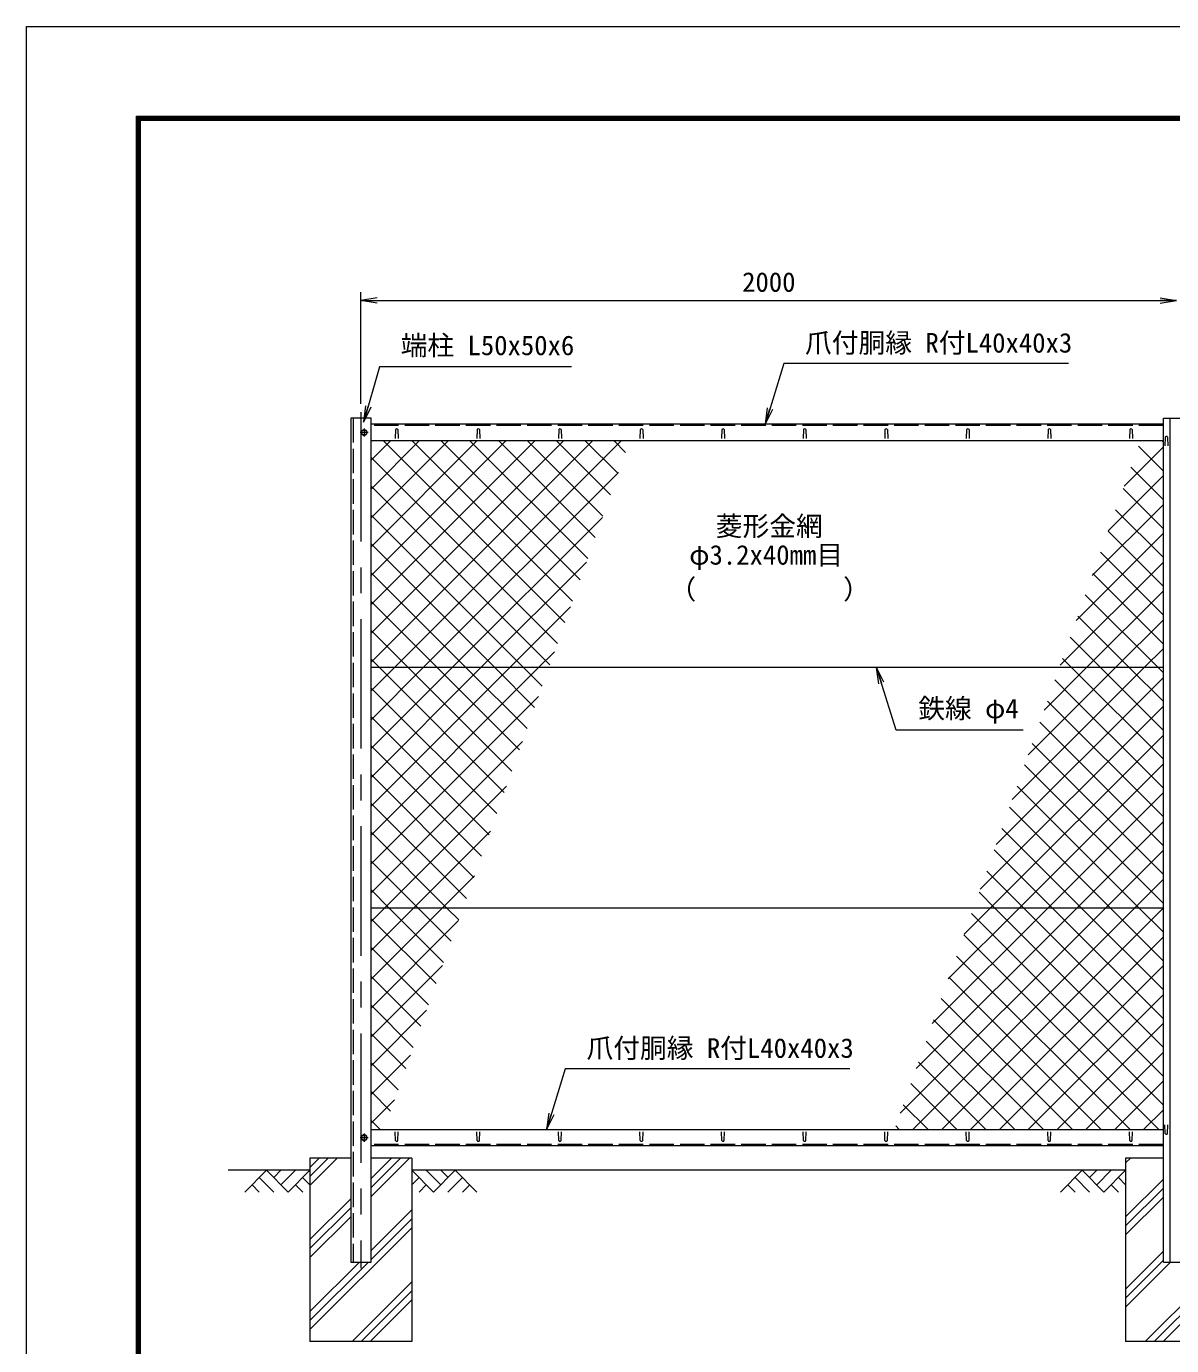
# Model space of a CAD drawing. Units: millimetres, scale not verified. Extents: x -4200 to 4200, y -2970 to 2970.
# Drawn here: x -4200 to -1392, y -266 to 2970 of the extents above; entities that cross this region are included whole.
import ezdxf
from ezdxf.enums import TextEntityAlignment as Align

# ---------------------------------------------------------------- set-up
doc = ezdxf.new("R2010")
doc.units = ezdxf.units.MM
doc.header["$LTSCALE"] = 10
doc.linetypes.add('DASHED', pattern=[7.5, 6, -1.5])
doc.linetypes.add('USER1', pattern=[50.8, 31.75, -6.35, 6.35, -6.35])
for name, color, linetype, lineweight in [('0-0_D-STR1', 1, 'Continuous', 18), ('0-1_D-BMK', 2, 'USER1', 13), ('0-2_D-STR-DIM', 7, 'Continuous', 13), ('0-3_D-STR3', 3, 'Continuous', 13), ('0-4_D-BGD', 7, 'Continuous', 18), ('0-5_D-STR4', 7, 'Continuous', 18), ('0-6_D-DCR-HCH', 7, 'Continuous', 13), ('0-7_D-STR-TXT', 7, 'Continuous', 13), ('0-8_0', 7, 'Continuous', 18), ('0-A_D-STR2', 7, 'Continuous', 13), ('0-B_D-TTL', 7, 'Continuous', 18)]:
    doc.layers.add(name, color=color, linetype=linetype, lineweight=lineweight)
doc.styles.add('ＭＳ ゴシック', font='')
doc.styles.get('ＭＳ ゴシック').set_extended_font_data('MS Gothic')

# ---------------------------------------------------------------- blocks, each defined once
blk = doc.blocks.new('_Open')
at = {"layer": '0-8_0'}
blk.add_line((-10, 1.667), (0, 0), dxfattribs=at)
blk.add_lwpolyline([(-10, -1.667), (0, 0), (-10, 0)], dxfattribs=at)

msp = doc.modelspace()

# ---------------------------------------------------------------- linework, layer by layer
at = {"layer": '0-0_D-STR1'}
for p, q in [((-3404.97, 2008.92), (-3404.97, -61.08)), ((-3354.97, 2008.92), (-3404.97, 2008.92)), ((-3354.97, -61.08), (-3354.97, 2008.92)), ((-1395.97, -61.08), (-1395.97, 2008.92)), ((-1412.47, 1993.92), (-3354.97, 1993.92)), ((-3294.97, 1980.79), (-3295.72, 1959.29)), ((-3288.97, 1980.79), (-3288.22, 1959.29)), ((-3094.97, 1980.79), (-3095.72, 1959.29)), ((-3088.97, 1980.79), (-3088.22, 1959.29)), ((-2894.97, 1980.79), (-2895.72, 1959.29)), ((-2888.97, 1980.79), (-2888.22, 1959.29)), ((-2694.97, 1980.79), (-2695.72, 1959.29)), ((-2688.97, 1980.79), (-2688.22, 1959.29)), ((-2494.97, 1980.79), (-2495.72, 1959.29)), ((-2488.97, 1980.79), (-2488.22, 1959.29)), ((-2294.97, 1980.79), (-2295.72, 1959.29)), ((-2288.97, 1980.79), (-2288.22, 1959.29)), ((-2094.97, 1980.79), (-2095.72, 1959.29)), ((-2088.97, 1980.79), (-2088.22, 1959.29)), ((-1894.97, 1980.79), (-1895.72, 1959.29)), ((-1888.97, 1980.79), (-1888.22, 1959.29)), ((-1694.97, 1980.79), (-1695.72, 1959.29)), ((-1688.97, 1980.79), (-1688.22, 1959.29)), ((-1494.97, 1980.79), (-1495.72, 1959.29)), ((-1488.97, 1980.79), (-1488.22, 1959.29)), ((-3354.97, 1953.92), (-1412.47, 1953.92)), ((-1407.97, 1962.3), (-1408.72, 1940.8)), ((-1401.97, 1962.3), (-1401.22, 1940.8)), ((-3354.97, 263.92), (-1412.47, 263.92)), ((-1407.97, 254.25), (-1408.72, 275.75)), ((-1401.97, 254.25), (-1401.22, 275.75)), ((-3294.97, 237.05), (-3295.72, 258.55)), ((-3288.97, 237.05), (-3288.22, 258.55)), ((-3094.97, 237.05), (-3095.72, 258.55)), ((-3088.97, 237.05), (-3088.22, 258.55)), ((-2894.97, 237.05), (-2895.72, 258.55)), ((-2888.97, 237.05), (-2888.22, 258.55)), ((-2694.97, 237.05), (-2695.72, 258.55)), ((-2688.97, 237.05), (-2688.22, 258.55)), ((-2494.97, 237.05), (-2495.72, 258.55)), ((-2488.97, 237.05), (-2488.22, 258.55)), ((-2294.97, 237.05), (-2295.72, 258.55)), ((-2288.97, 237.05), (-2288.22, 258.55)), ((-2094.97, 237.05), (-2095.72, 258.55)), ((-2088.97, 237.05), (-2088.22, 258.55)), ((-1894.97, 237.05), (-1895.72, 258.55)), ((-1888.97, 237.05), (-1888.22, 258.55)), ((-1694.97, 237.05), (-1695.72, 258.55)), ((-1688.97, 237.05), (-1688.22, 258.55)), ((-1494.97, 237.05), (-1495.72, 258.55)), ((-1488.97, 237.05), (-1488.22, 258.55)), ((-1412.47, 223.92), (-3354.97, 223.92)), ((-3404.97, -61.08), (-3354.97, -61.08)), ((-1412.47, -61.08), (-1347.47, -61.08))]:
    msp.add_line(p, q, dxfattribs=at)
at = {"layer": '0-0_D-STR1', "linetype": 'DASHED'}
for p, q in [((-3398.97, 2008.92), (-3398.97, -61.08)), ((-1412.47, 1990.92), (-3354.97, 1990.92)), ((-1412.47, 226.92), (-3354.97, 226.92))]:
    msp.add_line(p, q, dxfattribs=at)
at = {"layer": '0-0_D-STR1'}
msp.add_lwpolyline([(-1412.47, -61.08), (-1412.47, 2008.92), (-1347.47, 2008.92)], dxfattribs=at)
for centre, start, end in [((-3291.97, 1979.54), 22.61986, 157.38014), ((-3091.97, 1979.54), 22.61986, 157.38014), ((-2891.97, 1979.54), 22.61986, 157.38014), ((-2691.97, 1979.54), 22.61986, 157.38014), ((-2491.97, 1979.54), 22.61986, 157.38014), ((-2291.97, 1979.54), 22.61986, 157.38014), ((-2091.97, 1979.54), 22.61986, 157.38014), ((-1891.97, 1979.54), 22.61986, 157.38014), ((-1691.97, 1979.54), 22.61986, 157.38014), ((-1491.97, 1979.54), 22.61986, 157.38014), ((-1404.97, 1961.05), 22.61986, 157.38014), ((-3291.97, 238.3), 202.61986, 337.38014), ((-3091.97, 238.3), 202.61986, 337.38014), ((-2891.97, 238.3), 202.61986, 337.38014), ((-2691.97, 238.3), 202.61986, 337.38014), ((-2491.97, 238.3), 202.61986, 337.38014), ((-2291.97, 238.3), 202.61986, 337.38014), ((-2091.97, 238.3), 202.61986, 337.38014), ((-1891.97, 238.3), 202.61986, 337.38014), ((-1691.97, 238.3), 202.61986, 337.38014), ((-1491.97, 238.3), 202.61986, 337.38014), ((-1404.97, 255.5), 202.61986, 337.38014)]:
    msp.add_arc(centre, 3.25, start, end, dxfattribs=at)
at = {"layer": '0-1_D-BMK'}
for p, q in [((-3379.97, 2023.92), (-3379.97, -76.08)), ((-3371.97, 1983.92), (-3371.97, 1963.92)), ((-3361.97, 1973.92), (-3381.97, 1973.92)), ((-3361.97, 243.92), (-3381.97, 243.92)), ((-3371.97, 253.92), (-3371.97, 233.92))]:
    msp.add_line(p, q, dxfattribs=at)
at = {"layer": '0-2_D-STR-DIM'}
for p, q in [((-3379.97, 2043.92), (-3379.97, 2317.7)), ((-3379.97, 2297.7), (-1379.97, 2297.7))]:
    msp.add_line(p, q, dxfattribs=at)
at = {"layer": '0-3_D-STR3'}
for p, q in [((-1412.47, 1397.17), (-3354.97, 1397.17)), ((-1412.47, 807.17), (-3354.97, 807.17))]:
    msp.add_line(p, q, dxfattribs=at)
for points in [[(-3365.47, 1977.67), (-3371.97, 1981.42), (-3378.47, 1977.67), (-3378.47, 1970.16), (-3371.97, 1966.41), (-3365.47, 1970.16)], [(-3365.47, 247.67), (-3371.97, 251.42), (-3378.47, 247.67), (-3378.47, 240.16), (-3371.97, 236.41), (-3365.47, 240.16)]]:
    msp.add_lwpolyline(points, close=True, dxfattribs=at)
for centre in [(-3371.97, 1973.92), (-3371.97, 243.92)]:
    msp.add_circle(centre, 6.25, dxfattribs=at)
at = {"layer": '0-4_D-BGD'}
for p, q in [((-3504.97, 163.92), (-3704.97, 163.92)), ((-1504.97, 163.92), (-3254.97, 163.92))]:
    msp.add_line(p, q, dxfattribs=at)
at = {"layer": '0-5_D-STR4'}
for p, q in [((-3504.97, 193.92), (-3504.97, -256.08)), ((-3404.97, 193.92), (-3504.97, 193.92)), ((-3254.97, 193.92), (-3354.97, 193.92)), ((-3254.97, 193.92), (-3254.97, -256.08)), ((-1504.97, 193.92), (-1504.97, -256.08)), ((-1412.47, 193.92), (-1504.97, 193.92)), ((-3254.97, -256.08), (-3504.97, -256.08)), ((-1254.97, -256.08), (-1504.97, -256.08))]:
    msp.add_line(p, q, dxfattribs=at)
at = {"layer": '0-6_D-DCR-HCH'}
for p, q in [((-3611.4, 163.92), (-3664.61, 110.71)), ((-3611.4, 163.92), (-3558.19, 110.71)), ((-3593.66, 146.18), (-3575.92, 163.92)), ((-3575.92, 128.44), (-3540.45, 163.92)), ((-3558.19, 110.71), (-3504.97, 163.92)), ((-3504.97, 126.68), (-3437.73, 193.92)), ((-3504.97, 148.77), (-3459.83, 193.92)), ((-3504.97, 170.87), (-3481.93, 193.92)), ((-3354.97, 99.9), (-3260.96, 193.92)), ((-3354.97, 122), (-3283.05, 193.92)), ((-3354.97, 144.09), (-3305.15, 193.92)), ((-3201.76, 110.71), (-3254.97, 163.92)), ((-3184.03, 128.44), (-3219.5, 163.92)), ((-3148.55, 163.92), (-3201.76, 110.71)), ((-3166.2, 146.09), (-3184.03, 163.92)), ((-3148.55, 163.92), (-3095.34, 110.71)), ((-1611.4, 163.92), (-1664.61, 110.71)), ((-1611.4, 163.92), (-1558.19, 110.71)), ((-1593.66, 146.18), (-1575.92, 163.92)), ((-1575.92, 128.44), (-1540.45, 163.92)), ((-1558.19, 110.71), (-1504.97, 163.92)), ((-1504.97, 182.13), (-1493.19, 193.92)), ((-3629.14, 146.18), (-3593.5, 110.71)), ((-3522.71, 146.18), (-3504.97, 128.52)), ((-3237.24, 146.18), (-3254.97, 128.52)), ((-3130.81, 146.18), (-3166.45, 110.71)), ((-1629.14, 146.18), (-1593.5, 110.71)), ((-1522.71, 146.18), (-1504.97, 128.52)), ((-1504.97, 49.55), (-1412.47, 142.05)), ((-3646.87, 128.44), (-3629.05, 110.71)), ((-3540.45, 128.44), (-3522.63, 110.71)), ((-3219.5, 128.44), (-3237.32, 110.71)), ((-3113.08, 128.44), (-3130.89, 110.71)), ((-1646.87, 128.44), (-1629.05, 110.71)), ((-1540.45, 128.44), (-1522.63, 110.71)), ((-1504.97, 27.45), (-1412.47, 119.95)), ((-1504.97, 5.36), (-1412.47, 97.86)), ((-3504.97, -5.91), (-3404.97, 94.09)), ((-3504.97, -28), (-3404.97, 72)), ((-3354.97, -32.68), (-3254.97, 67.32)), ((-3504.97, -50.1), (-3404.97, 49.9)), ((-3354.97, -54.78), (-3254.97, 45.22)), ((-3504.97, -226.88), (-3254.97, 23.12)), ((-3504.97, -204.78), (-3361.28, -61.08)), ((-3504.97, -182.68), (-3383.37, -61.08)), ((-1504.97, -127.23), (-1412.47, -34.73)), ((-1504.97, -149.32), (-1412.47, -56.82)), ((-1504.97, -171.42), (-1394.64, -61.08)), ((-1457.05, -256.08), (-1254.97, -54)), ((-1434.96, -256.08), (-1254.97, -76.1)), ((-3401.6, -256.08), (-3254.97, -109.46)), ((-1412.86, -256.08), (-1254.97, -98.2)), ((-3379.5, -256.08), (-3254.97, -131.56)), ((-3357.4, -256.08), (-3254.97, -153.65))]:
    msp.add_line(p, q, dxfattribs=at)
at = {"layer": '0-7_D-STR-TXT'}
for points in [[(-1645.07, 2142.79), (-2342.95, 2142.79), (-2388.31, 1995.83)], [(-2863.62, 2135.21), (-3334.59, 2135.21), (-3372.68, 2000.94)], [(-1755.92, 1243.54), (-2067.25, 1243.54), (-2115.34, 1395.26)], [(-2180.85, 412.79), (-2878.73, 412.79), (-2924.09, 265.83)]]:
    msp.add_lwpolyline(points, dxfattribs=at)
at = {"layer": '0-A_D-STR2'}
for p, q in [((-3354.97, 1905.53), (-3306.59, 1953.92)), ((-3354.97, 1834.82), (-3235.88, 1953.92)), ((-3354.97, 1764.11), (-3165.17, 1953.92)), ((-3354.97, 1693.4), (-3094.46, 1953.92)), ((-3354.97, 1622.69), (-3023.75, 1953.92)), ((-3354.97, 1551.98), (-2953.04, 1953.92)), ((-3354.97, 1481.27), (-2882.33, 1953.92)), ((-3354.97, 1410.56), (-2811.62, 1953.92)), ((-2879.68, 1507.96), (-3325.64, 1953.92)), ((-2861.1, 1560.08), (-3254.93, 1953.92)), ((-2842.51, 1612.21), (-3184.22, 1953.92)), ((-2823.92, 1664.33), (-3113.51, 1953.92)), ((-2805.33, 1716.45), (-3042.8, 1953.92)), ((-2786.75, 1768.57), (-2972.09, 1953.92)), ((-2768.16, 1820.7), (-2901.38, 1953.92)), ((-2749.57, 1872.82), (-2830.67, 1953.92)), ((-2730.98, 1924.94), (-2759.96, 1953.92)), ((-1469.59, 1952.44), (-1468.11, 1953.92)), ((-1412.47, 1949.94), (-1416.45, 1953.92)), ((-2898.27, 1455.84), (-3354.97, 1912.54)), ((-1508.78, 1842.54), (-1412.47, 1938.85)), ((-1412.47, 1879.23), (-1473.82, 1940.58)), ((-1412.47, 1808.52), (-1492.41, 1888.45)), ((-3226.95, 1397.17), (-2748.62, 1875.5)), ((-1547.98, 1732.63), (-1412.47, 1868.14)), ((-2916.86, 1403.71), (-3354.97, 1841.83)), ((-1412.47, 1737.81), (-1511, 1836.33)), ((-1587.17, 1622.73), (-1412.47, 1797.42)), ((-1412.47, 1667.1), (-1529.59, 1784.21)), ((-2981.02, 1397.17), (-3354.97, 1771.12)), ((-3156.23, 1397.17), (-2787.81, 1765.59)), ((-1626.36, 1512.83), (-1412.47, 1726.71)), ((-1412.47, 1596.38), (-1548.17, 1732.08)), ((-3051.73, 1397.17), (-3354.97, 1700.41)), ((-3085.52, 1397.17), (-2827, 1655.69)), ((-1665.56, 1402.92), (-1412.47, 1656)), ((-1412.47, 1525.67), (-1566.76, 1679.96)), ((-3122.44, 1397.17), (-3354.97, 1629.7)), ((-1412.47, 1454.96), (-1585.35, 1627.84)), ((-3193.16, 1397.17), (-3354.97, 1558.99)), ((-1600.6, 1397.17), (-1412.47, 1585.29)), ((-3014.81, 1397.17), (-2866.19, 1545.79)), ((-1496.1, 1397.17), (-1622.52, 1523.59)), ((-1529.89, 1397.17), (-1412.47, 1514.58)), ((-3263.87, 1397.17), (-3354.97, 1488.28)), ((-1566.81, 1397.17), (-1641.11, 1471.47)), ((-2944.1, 1397.17), (-2905.39, 1435.88)), ((-1459.18, 1397.17), (-1412.47, 1443.87)), ((-3334.58, 1397.17), (-3354.97, 1417.56)), ((-3354.97, 1269.14), (-3226.95, 1397.17)), ((-3354.97, 1198.43), (-3156.23, 1397.17)), ((-3354.97, 1127.72), (-3085.52, 1397.17)), ((-3354.97, 1057.01), (-3014.81, 1397.17)), ((-3354.97, 986.3), (-2944.1, 1397.17)), ((-3028.38, 1090.98), (-3334.58, 1397.17)), ((-3009.8, 1143.1), (-3263.87, 1397.17)), ((-2991.21, 1195.22), (-3193.16, 1397.17)), ((-2972.62, 1247.34), (-3122.44, 1397.17)), ((-2954.03, 1299.47), (-3051.73, 1397.17)), ((-2935.45, 1351.59), (-2981.02, 1397.17)), ((-1783.13, 1073.21), (-1459.18, 1397.17)), ((-1743.94, 1183.12), (-1529.89, 1397.17)), ((-1704.75, 1293.02), (-1600.6, 1397.17)), ((-1637.52, 1397.17), (-1659.7, 1419.35)), ((-1412.47, 1172.12), (-1637.52, 1397.17)), ((-1412.47, 1242.83), (-1566.81, 1397.17)), ((-1412.47, 1313.54), (-1496.1, 1397.17)), ((-1822.33, 963.31), (-1412.47, 1373.16)), ((-1412.47, 1101.41), (-1678.29, 1367.22)), ((-3046.97, 1038.85), (-3354.97, 1346.85)), ((-3354.97, 915.58), (-2944.58, 1325.98)), ((-1861.52, 853.41), (-1412.47, 1302.45)), ((-1412.47, 1030.7), (-1696.87, 1315.1)), ((-3065.56, 986.73), (-3354.97, 1276.14)), ((-1412.47, 959.99), (-1715.46, 1262.98)), ((-1837.05, 807.17), (-1412.47, 1231.74)), ((-3354.97, 844.87), (-2983.77, 1216.08)), ((-3084.15, 934.61), (-3354.97, 1205.43)), ((-1412.47, 889.28), (-1734.05, 1210.85)), ((-3102.74, 882.48), (-3354.97, 1134.72)), ((-1766.34, 807.17), (-1412.47, 1161.03)), ((-1412.47, 818.57), (-1752.64, 1158.73)), ((-3321.97, 807.17), (-3022.97, 1106.17)), ((-1471.78, 807.17), (-1771.22, 1106.61)), ((-1695.63, 807.17), (-1412.47, 1090.32)), ((-3121.32, 830.36), (-3354.97, 1064.01)), ((-1542.5, 807.17), (-1789.81, 1054.48)), ((-1624.91, 807.17), (-1412.47, 1019.61)), ((-3168.84, 807.17), (-3354.97, 993.3)), ((-3251.26, 807.17), (-3062.16, 996.27)), ((-1613.21, 807.17), (-1808.4, 1002.36)), ((-1683.92, 807.17), (-1826.99, 950.24)), ((-1554.2, 807.17), (-1412.47, 948.9)), ((-3239.55, 807.17), (-3354.97, 922.59)), ((-3180.55, 807.17), (-3101.35, 886.37)), ((-1754.63, 807.17), (-1845.57, 898.11)), ((-3310.26, 807.17), (-3354.97, 851.88)), ((-1825.34, 807.17), (-1864.16, 845.99)), ((-3354.97, 774.16), (-3321.97, 807.17)), ((-3354.97, 703.45), (-3251.26, 807.17)), ((-3354.97, 632.74), (-3180.55, 807.17)), ((-3195.67, 621.87), (-3354.97, 781.17)), ((-3177.09, 673.99), (-3310.26, 807.17)), ((-3158.5, 726.11), (-3239.55, 807.17)), ((-3139.91, 778.24), (-3168.84, 807.17)), ((-2057.48, 303.89), (-1554.2, 807.17)), ((-2018.29, 413.79), (-1624.91, 807.17)), ((-1979.1, 523.7), (-1695.63, 807.17)), ((-1939.9, 633.6), (-1766.34, 807.17)), ((-1900.71, 743.5), (-1837.05, 807.17)), ((-1412.47, 323.59), (-1882.75, 793.87)), ((-1412.47, 394.3), (-1825.34, 807.17)), ((-1412.47, 465.01), (-1754.63, 807.17)), ((-1412.47, 535.72), (-1683.92, 807.17)), ((-1412.47, 606.44), (-1613.21, 807.17)), ((-1412.47, 677.15), (-1542.5, 807.17)), ((-1412.47, 747.86), (-1471.78, 807.17)), ((-3354.97, 562.03), (-3140.54, 776.46)), ((-1423.51, 263.92), (-1901.34, 741.75)), ((-1885.32, 263.92), (-1412.47, 736.76)), ((-3214.26, 569.74), (-3354.97, 710.46)), ((-1494.22, 263.92), (-1919.93, 689.62)), ((-3354.97, 491.32), (-3179.74, 666.56)), ((-1814.61, 263.92), (-1412.47, 666.05)), ((-3232.85, 517.62), (-3354.97, 639.75)), ((-1564.93, 263.92), (-1938.51, 637.5)), ((-1635.64, 263.92), (-1957.1, 585.38)), ((-1743.9, 263.92), (-1412.47, 595.34)), ((-3251.44, 465.5), (-3354.97, 569.04)), ((-3354.97, 420.61), (-3218.93, 556.66)), ((-1706.35, 263.92), (-1975.69, 533.25)), ((-1673.19, 263.92), (-1412.47, 524.63)), ((-3270.02, 413.38), (-3354.97, 498.33)), ((-1777.06, 263.92), (-1994.28, 481.13)), ((-1602.48, 263.92), (-1412.47, 453.92)), ((-3354.97, 349.9), (-3258.12, 446.75)), ((-3288.61, 361.25), (-3354.97, 427.62)), ((-1847.77, 263.92), (-2012.86, 429.01)), ((-3307.2, 309.13), (-3354.97, 356.9)), ((-1918.48, 263.92), (-2031.45, 376.88)), ((-1531.77, 263.92), (-1412.47, 383.21)), ((-3354.97, 279.19), (-3297.31, 336.85)), ((-1989.19, 263.92), (-2050.04, 324.76)), ((-1461.06, 263.92), (-1412.47, 312.5)), ((-3332.7, 263.92), (-3354.97, 286.19)), ((-2059.91, 263.92), (-2068.63, 272.64))]:
    msp.add_line(p, q, dxfattribs=at)
for points in [[(-3354.97, 1339.85), (-3297.66, 1397.17), (-2740.91, 1953.92)], [(-1412.47, 1384.25), (-1425.39, 1397.17), (-1603.94, 1575.71)], [(-2026.74, 263.92), (-1483.49, 807.17), (-1412.47, 878.19)], [(-1956.03, 263.92), (-1412.78, 807.17), (-1412.47, 807.48)]]:
    msp.add_lwpolyline(points, dxfattribs=at)
at = {"layer": '0-B_D-TTL', "color": 2}
msp.add_lwpolyline([(-4200, 2970), (4200, 2970), (4200, -2970), (-4200, -2970)], close=True, dxfattribs=at)
at = {"layer": '0-B_D-TTL'}
for points in [[(-3930, 2750), (3930, 2750), (3930, -2750), (-3930, -2750)], [(-3927.5, 2747.5), (3927.5, 2747.5), (3927.5, -2747.5), (-3927.5, -2747.5)], [(-3925, 2745), (3925, 2745), (3925, -2745), (-3925, -2745)], [(-3922.5, 2742.5), (3922.5, 2742.5), (3922.5, -2742.5), (-3922.5, -2742.5)], [(-3920, 2740), (3920, 2740), (3920, -2740), (-3920, -2740)]]:
    msp.add_lwpolyline(points, close=True, dxfattribs=at)

# ---------------------------------------------------------------- block references
at = {"layer": '0-2_D-STR-DIM', "xscale": 4, "yscale": 4, "rotation": 180}
msp.add_blockref('_Open', (-3379.97, 2297.7), dxfattribs=at)
at = {"layer": '0-2_D-STR-DIM', "xscale": 4, "yscale": 4}
msp.add_blockref('_Open', (-1379.97, 2297.7), dxfattribs=at)
at = {"layer": '0-7_D-STR-TXT', "xscale": 4, "yscale": 4}
for p, rotation in [((-3373.23, 1999.01), 254.16392), ((-2388.9, 1993.92), 252.84683), ((-2115.95, 1397.17), 107.58773), ((-2924.68, 263.92), 252.84683)]:
    msp.add_blockref('_Open', p, dxfattribs=dict(at, rotation=rotation))

# ---------------------------------------------------------------- texts
at = {"layer": '0-2_D-STR-DIM', "style": 'ＭＳ ゴシック'}
msp.add_text('2000', height=48.09, dxfattribs=at).set_placement((-2445.24, 2304.45), align=Align.BOTTOM_LEFT)
at = {"layer": '0-7_D-STR-TXT', "style": 'ＭＳ ゴシック'}
for s, p in [('端柱 L50x50x6', (-3282.4, 2149.06)), ('爪付胴縁 R付L40x40x3', (-2291.01, 2155.37)), ('菱形金網', (-2509.92, 1705.63)), ('φ3.2x40mm目', (-2574.9, 1635.19)), ('（\u3000\u3000   \u3000\u3000）', (-2623.63, 1550.72)), ('鉄線 φ4', (-2013.53, 1258.41)), ('爪付胴縁 R付L40x40x3', (-2826.79, 425.37))]:
    msp.add_text(s, height=48.09, dxfattribs=at).set_placement(p, align=Align.BOTTOM_LEFT)

doc.saveas('drawing.dxf')
